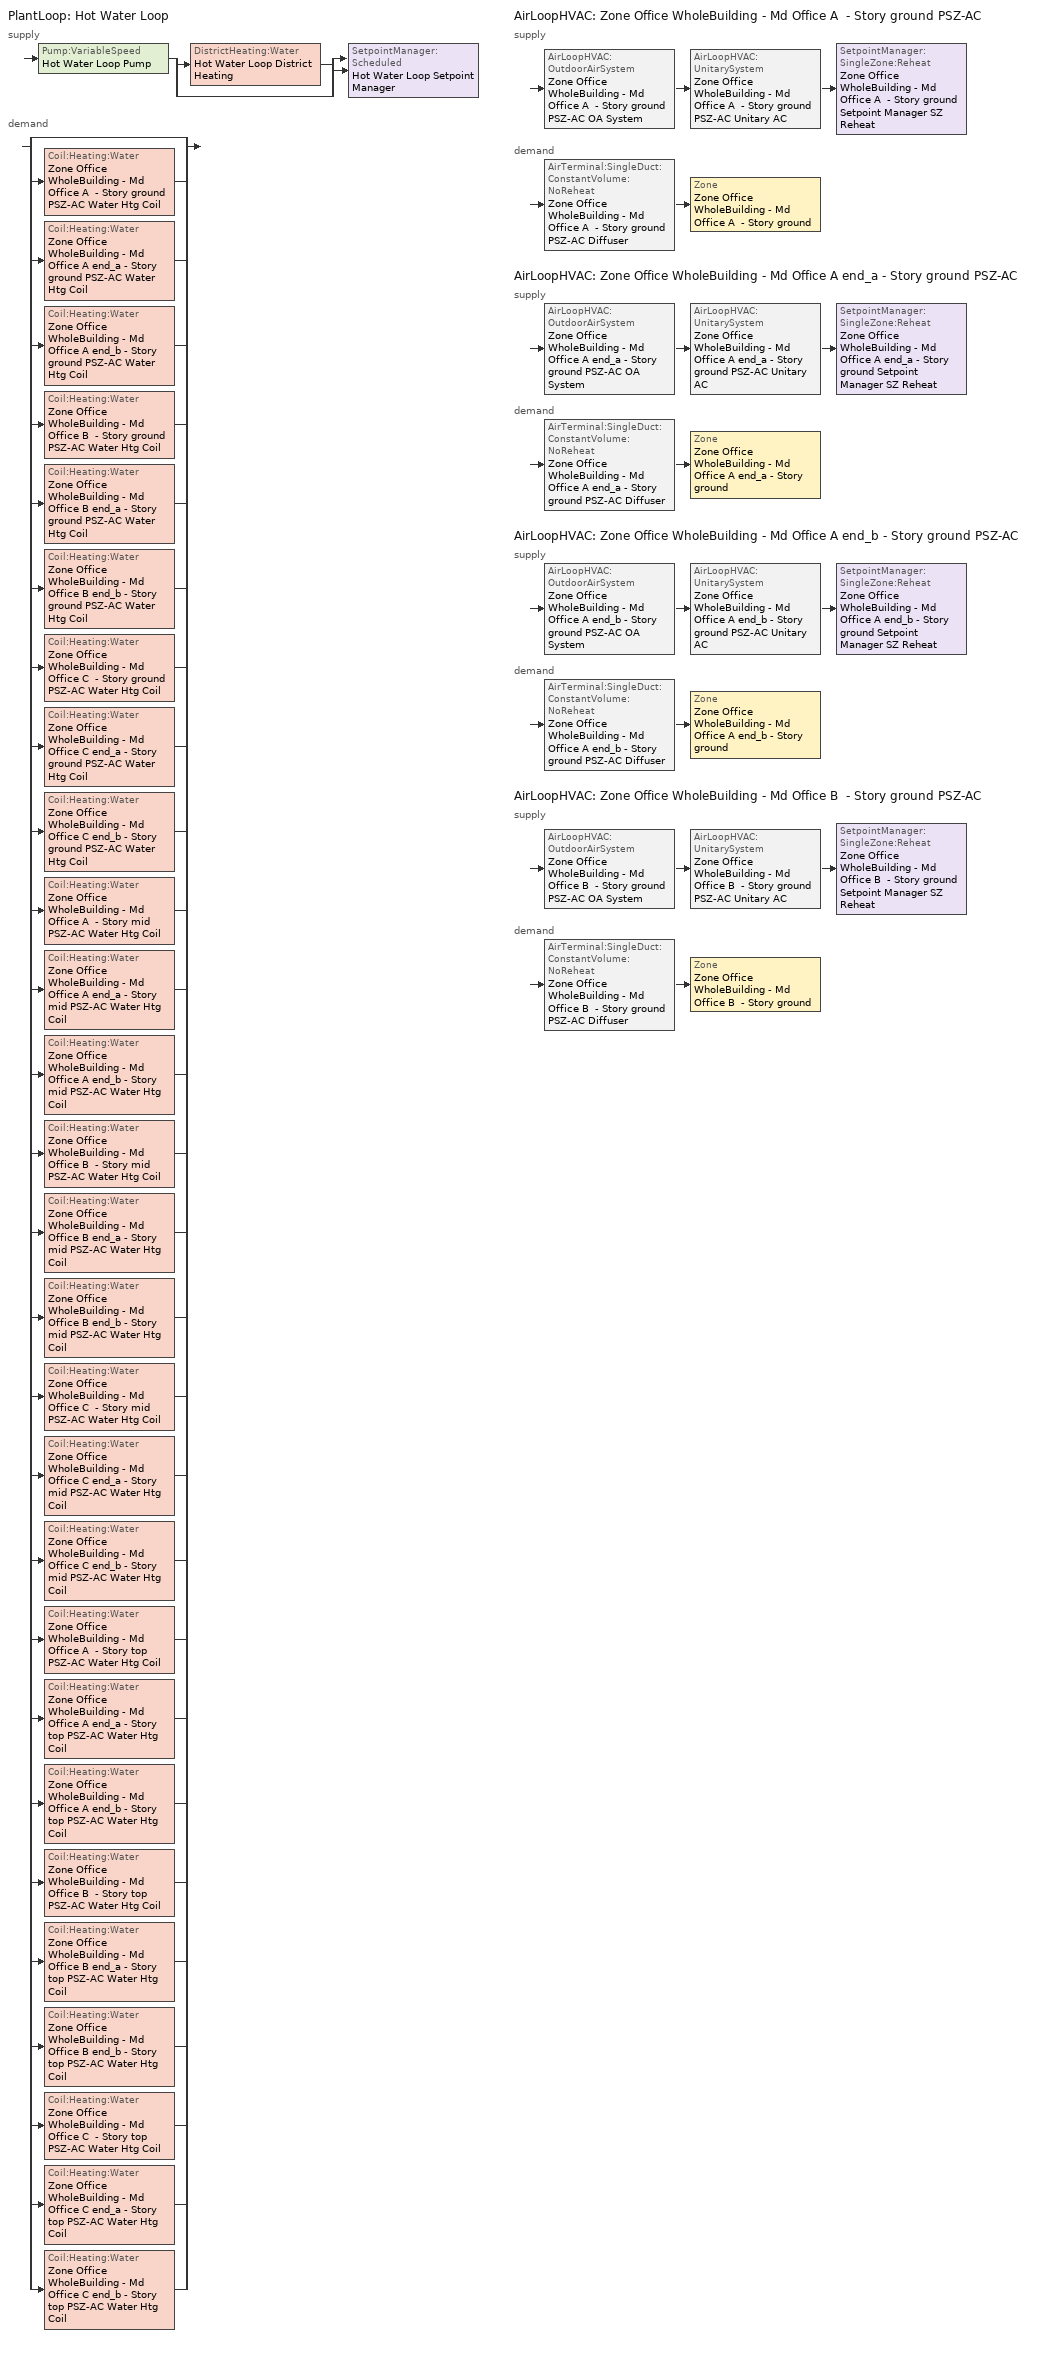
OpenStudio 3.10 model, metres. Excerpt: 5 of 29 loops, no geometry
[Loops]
PlantLoop 'Hot Water Loop'
 supply: Pump:VariableSpeed 'Hot Water Loop Pump' > split
  | DistrictHeating:Water 'Hot Water Loop District Heating'
  | bypass
  join > SetpointManager:Scheduled 'Hot Water Loop Setpoint Manager'
 demand: split
  | bypass
  | Coil:Heating:Water 'Zone Office WholeBuilding - Md Office A  - Story ground PSZ-AC Water Htg Coil'
  | Coil:Heating:Water 'Zone Office WholeBuilding - Md Office A end_a - Story ground PSZ-AC Water Htg Coil'
  | Coil:Heating:Water 'Zone Office WholeBuilding - Md Office A end_b - Story ground PSZ-AC Water Htg Coil'
  | Coil:Heating:Water 'Zone Office WholeBuilding - Md Office B  - Story ground PSZ-AC Water Htg Coil'
  | Coil:Heating:Water 'Zone Office WholeBuilding - Md Office B end_a - Story ground PSZ-AC Water Htg Coil'
  | Coil:Heating:Water 'Zone Office WholeBuilding - Md Office B end_b - Story ground PSZ-AC Water Htg Coil'
  | Coil:Heating:Water 'Zone Office WholeBuilding - Md Office C  - Story ground PSZ-AC Water Htg Coil'
  | Coil:Heating:Water 'Zone Office WholeBuilding - Md Office C end_a - Story ground PSZ-AC Water Htg Coil'
  | Coil:Heating:Water 'Zone Office WholeBuilding - Md Office C end_b - Story ground PSZ-AC Water Htg Coil'
  | Coil:Heating:Water 'Zone Office WholeBuilding - Md Office A  - Story mid PSZ-AC Water Htg Coil'
  | Coil:Heating:Water 'Zone Office WholeBuilding - Md Office A end_a - Story mid PSZ-AC Water Htg Coil'
  | Coil:Heating:Water 'Zone Office WholeBuilding - Md Office A end_b - Story mid PSZ-AC Water Htg Coil'
  | Coil:Heating:Water 'Zone Office WholeBuilding - Md Office B  - Story mid PSZ-AC Water Htg Coil'
  | Coil:Heating:Water 'Zone Office WholeBuilding - Md Office B end_a - Story mid PSZ-AC Water Htg Coil'
  | Coil:Heating:Water 'Zone Office WholeBuilding - Md Office B end_b - Story mid PSZ-AC Water Htg Coil'
  | Coil:Heating:Water 'Zone Office WholeBuilding - Md Office C  - Story mid PSZ-AC Water Htg Coil'
  | Coil:Heating:Water 'Zone Office WholeBuilding - Md Office C end_a - Story mid PSZ-AC Water Htg Coil'
  | Coil:Heating:Water 'Zone Office WholeBuilding - Md Office C end_b - Story mid PSZ-AC Water Htg Coil'
  | Coil:Heating:Water 'Zone Office WholeBuilding - Md Office A  - Story top PSZ-AC Water Htg Coil'
  | Coil:Heating:Water 'Zone Office WholeBuilding - Md Office A end_a - Story top PSZ-AC Water Htg Coil'
  | Coil:Heating:Water 'Zone Office WholeBuilding - Md Office A end_b - Story top PSZ-AC Water Htg Coil'
  | Coil:Heating:Water 'Zone Office WholeBuilding - Md Office B  - Story top PSZ-AC Water Htg Coil'
  | Coil:Heating:Water 'Zone Office WholeBuilding - Md Office B end_a - Story top PSZ-AC Water Htg Coil'
  | Coil:Heating:Water 'Zone Office WholeBuilding - Md Office B end_b - Story top PSZ-AC Water Htg Coil'
  | Coil:Heating:Water 'Zone Office WholeBuilding - Md Office C  - Story top PSZ-AC Water Htg Coil'
  | Coil:Heating:Water 'Zone Office WholeBuilding - Md Office C end_a - Story top PSZ-AC Water Htg Coil'
  | Coil:Heating:Water 'Zone Office WholeBuilding - Md Office C end_b - Story top PSZ-AC Water Htg Coil'
AirLoopHVAC 'Zone Office WholeBuilding - Md Office A  - Story ground PSZ-AC'
 supply: AirLoopHVAC:OutdoorAirSystem 'Zone Office WholeBuilding - Md Office A  - Story ground PSZ-AC OA System' > AirLoopHVAC:UnitarySystem 'Zone Office WholeBuilding - Md Office A  - Story ground PSZ-AC Unitary AC' > SetpointManager:SingleZone:Reheat 'Zone Office WholeBuilding - Md Office A  - Story ground Setpoint Manager SZ Reheat'
 demand: AirTerminal:SingleDuct:ConstantVolume:NoReheat 'Zone Office WholeBuilding - Md Office A  - Story ground PSZ-AC Diffuser' > Zone 'Zone Office WholeBuilding - Md Office A  - Story ground'
AirLoopHVAC 'Zone Office WholeBuilding - Md Office A end_a - Story ground PSZ-AC'
 supply: AirLoopHVAC:OutdoorAirSystem 'Zone Office WholeBuilding - Md Office A end_a - Story ground PSZ-AC OA System' > AirLoopHVAC:UnitarySystem 'Zone Office WholeBuilding - Md Office A end_a - Story ground PSZ-AC Unitary AC' > SetpointManager:SingleZone:Reheat 'Zone Office WholeBuilding - Md Office A end_a - Story ground Setpoint Manager SZ Reheat'
 demand: AirTerminal:SingleDuct:ConstantVolume:NoReheat 'Zone Office WholeBuilding - Md Office A end_a - Story ground PSZ-AC Diffuser' > Zone 'Zone Office WholeBuilding - Md Office A end_a - Story ground'
AirLoopHVAC 'Zone Office WholeBuilding - Md Office A end_b - Story ground PSZ-AC'
 supply: AirLoopHVAC:OutdoorAirSystem 'Zone Office WholeBuilding - Md Office A end_b - Story ground PSZ-AC OA System' > AirLoopHVAC:UnitarySystem 'Zone Office WholeBuilding - Md Office A end_b - Story ground PSZ-AC Unitary AC' > SetpointManager:SingleZone:Reheat 'Zone Office WholeBuilding - Md Office A end_b - Story ground Setpoint Manager SZ Reheat'
 demand: AirTerminal:SingleDuct:ConstantVolume:NoReheat 'Zone Office WholeBuilding - Md Office A end_b - Story ground PSZ-AC Diffuser' > Zone 'Zone Office WholeBuilding - Md Office A end_b - Story ground'
AirLoopHVAC 'Zone Office WholeBuilding - Md Office B  - Story ground PSZ-AC'
 supply: AirLoopHVAC:OutdoorAirSystem 'Zone Office WholeBuilding - Md Office B  - Story ground PSZ-AC OA System' > AirLoopHVAC:UnitarySystem 'Zone Office WholeBuilding - Md Office B  - Story ground PSZ-AC Unitary AC' > SetpointManager:SingleZone:Reheat 'Zone Office WholeBuilding - Md Office B  - Story ground Setpoint Manager SZ Reheat'
 demand: AirTerminal:SingleDuct:ConstantVolume:NoReheat 'Zone Office WholeBuilding - Md Office B  - Story ground PSZ-AC Diffuser' > Zone 'Zone Office WholeBuilding - Md Office B  - Story ground'
[Sizing:Zone] Zone Cooling Design Supply Air Temperature Input Method=SupplyAirTemperature; Zone Cooling Design Supply Air Temperature {C}=12.7778; Zone Cooling Design Supply Air Temperature Difference {deltaC}=11.11; Zone Heating Design Supply Air Temperature Input Method=SupplyAirTemperature; Zone Heating Design Supply Air Temperature {C}=50; Zone Heating Design Supply Air Temperature Difference {deltaC}=11.11; Zone Cooling Design Supply Air Humidity Ratio {kg-H2O/kg-air}=0.0085; Zone Heating Design Supply Air Humidity Ratio {kg-H2O/kg-air}=0.008; Cooling Design Air Flow Method=DesignDay; Heating Design Air Flow Method=DesignDay; Heating Maximum Air Flow Fraction=1; Account for Dedicated Outdoor Air System=No; Dedicated Outdoor Air System Control Strategy=NeutralSupplyAir; Dedicated Outdoor Air Low Setpoint Temperature for Design {C}=autosize; Dedicated Outdoor Air High Setpoint Temperature for Design {C}=autosize; Zone Load Sizing Method=Sensible Load Only No Latent Load; Zone Latent Cooling Design Supply Air Humidity Ratio Input Method=HumidityRatioDifference; Zone Cooling Design Supply Air Humidity Ratio Difference {kgWater/kgDryAir}=0.005; Zone Latent Heating Design Supply Air Humidity Ratio Input Method=HumidityRatioDifference; Zone Humidification Design Supply Air Humidity Ratio Difference {kgWater/kgDryAir}=0.005; Sizing Option=Coincident
Zone Office WholeBuilding - Md Office A end_a - Story ground; Zone Office WholeBuilding - Md Office A  - Story ground; Zone Office WholeBuilding - Md Office B  - Story ground; Zone Office WholeBuilding - Md Office A end_b - Story ground
[Zone equipment]
Zone Office WholeBuilding - Md Office A end_a - Story ground: Zone Office WholeBuilding - Md Office A end_a - Story ground PSZ-AC Diffuser
Zone Office WholeBuilding - Md Office A  - Story ground: Zone Office WholeBuilding - Md Office A  - Story ground PSZ-AC Diffuser
Zone Office WholeBuilding - Md Office B  - Story ground: Zone Office WholeBuilding - Md Office B  - Story ground PSZ-AC Diffuser
Zone Office WholeBuilding - Md Office A end_b - Story ground: Zone Office WholeBuilding - Md Office A end_b - Story ground PSZ-AC Diffuser
[PlantLoop]
Hot Water Loop: Glycol Concentration=0; Minimum Loop Temperature {C}=10; Maximum Loop Flow Rate {m3/s}=0.0106344; Plant Loop Volume {m3}=1.27612; Load Distribution Scheme=Optimal
[Sizing:Plant]
Hot Water Loop: Loop Type=Heating; Design Loop Exit Temperature {C}=82.2222; Loop Design Temperature Difference {deltaC}=11.1111; Sizing Option=NonCoincident; Zone Timesteps in Averaging Window=1; Coincident Sizing Factor Mode=None
[SetpointManager:Scheduled]
Hot Water Loop Setpoint Manager: Control Variable=Temperature; Schedule=Hot Water Loop Temp - 180F; Setpoint Node or NodeList=Hot Water Loop Supply Outlet Node
[Pump:VariableSpeed]
Hot Water Loop Pump: Rated Flow Rate {m3/s}=0.0106344; Rated Pump Head {Pa}=179344; Rated Power Consumption {W}=2794.45; Motor Efficiency=0.875; Coefficient 1 of the Part Load Performance Curve=0; Coefficient 2 of the Part Load Performance Curve=3.2485; Coefficient 3 of the Part Load Performance Curve=-4.7443; Coefficient 4 of the Part Load Performance Curve=2.5294; Pump Control Type=Intermittent; Skin Loss Radiative Fraction=0.5; Design Power Sizing Method=PowerPerFlowPerPressure; Design Electric Power per Unit Flow Rate {W/(m3/s)}=348701.1; Design Shaft Power per Unit Flow Rate per Unit Head {W-s/m3-Pa}=1.28205; Design Minimum Flow Rate Fraction=0
[DistrictHeating:Water]
Hot Water Loop District Heating: Nominal Capacity {W}=495975; Capacity Fraction Schedule=Always On Continuous
[AirLoopHVAC] Design Return Air Flow Fraction of Supply Air Flow=1
Name | Availability Schedule | Design Supply Air Flow Rate {m3/s}
Zone Office WholeBuilding - Md Office A  - Story ground PSZ-AC | Zone Office WholeBuilding - Md Office A  - Story ground PSZ-AC Occ Sch | 0.269893
Zone Office WholeBuilding - Md Office A end_a - Story ground PSZ-AC | Zone Office WholeBuilding - Md Office A end_a - Story ground PSZ-AC Occ Sch | 0.0686313
Zone Office WholeBuilding - Md Office A end_b - Story ground PSZ-AC | Zone Office WholeBuilding - Md Office A end_b - Story ground PSZ-AC Occ Sch | 0.0823983
Zone Office WholeBuilding - Md Office B  - Story ground PSZ-AC | Zone Office WholeBuilding - Md Office B  - Story ground PSZ-AC Occ Sch | 0.660401
[Sizing:System] Type of Load to Size On=Sensible; Central Heating Maximum System Air Flow Ratio=1; Preheat Design Temperature {C}=7.22222; Preheat Design Humidity Ratio {kg-H2O/kg-Air}=0.008; Precool Design Temperature {C}=12.7778; Precool Design Humidity Ratio {kg-H2O/kg-Air}=0.008; Central Cooling Design Supply Air Temperature {C}=12.7778; Central Heating Design Supply Air Temperature {C}=50; Sizing Option=Coincident; 100% Outdoor Air in Cooling=No; 100% Outdoor Air in Heating=No; Central Cooling Design Supply Air Humidity Ratio {kg-H2O/kg-Air}=0.0085; Central Heating Design Supply Air Humidity Ratio {kg-H2O/kg-Air}=0.008; Cooling Design Air Flow Method=DesignDay; Heating Design Air Flow Method=DesignDay; System Outdoor Air Method=ZoneSum; Zone Maximum Outdoor Air Fraction=1; Cooling Supply Air Flow Rate Per Floor Area {m3/s-m2}=0.00996765; Cooling Fraction of Autosized Cooling Supply Air Flow Rate=1; Cooling Supply Air Flow Rate Per Unit Cooling Capacity {m3/s-W}=3.94755e-05; Heating Supply Air Flow Rate Per Floor Area {m3/s-m2}=0.00996765; Heating Fraction of Autosized Heating Supply Air Flow Rate=1; Heating Fraction of Autosized Cooling Supply Air Flow Rate=1; Heating Supply Air Flow Rate Per Unit Heating Capacity {m3/s-W}=3.15882e-05; Cooling Design Capacity Method=CoolingDesignCapacity; Cooling Design Capacity Per Floor Area {W/m2}=234.7; Fraction of Autosized Cooling Design Capacity=1; Heating Design Capacity Method=HeatingDesignCapacity; Heating Design Capacity Per Floor Area {W/m2}=157; Fraction of Autosized Heating Design Capacity=1; Central Cooling Capacity Control Method=OnOff; Occupant Diversity=1
Name | Design Outdoor Air Flow Rate {m3/s} | Cooling Design Capacity {W} | Heating Design Capacity {W}
Zone Office WholeBuilding - Md Office A  - Story ground PSZ-AC | 0.269893 | 3772.98 | 5047.12
Zone Office WholeBuilding - Md Office A end_a - Story ground PSZ-AC | 0.0686313 | 951.88 | 1859.09
Zone Office WholeBuilding - Md Office A end_b - Story ground PSZ-AC | 0.0823983 | 1137.24 | 1860.36
Zone Office WholeBuilding - Md Office B  - Story ground PSZ-AC | 0.660401 | 10336.9 | 15988.63
[SetpointManager:SingleZone:Reheat] Minimum Supply Air Temperature {C}=12.7778; Maximum Supply Air Temperature {C}=50
Name | Control Zone | Setpoint Node or NodeList
Zone Office WholeBuilding - Md Office A  - Story ground Setpoint Manager SZ Reheat | Zone Office WholeBuilding - Md Office A  - Story ground | Zone Office WholeBuilding - Md Office A  - Story ground PSZ-AC Supply Outlet Node
Zone Office WholeBuilding - Md Office A end_a - Story ground Setpoint Manager SZ Reheat | Zone Office WholeBuilding - Md Office A end_a - Story ground | Zone Office WholeBuilding - Md Office A end_a - Story ground PSZ-AC Supply Outlet Node
Zone Office WholeBuilding - Md Office A end_b - Story ground Setpoint Manager SZ Reheat | Zone Office WholeBuilding - Md Office A end_b - Story ground | Zone Office WholeBuilding - Md Office A end_b - Story ground PSZ-AC Supply Outlet Node
Zone Office WholeBuilding - Md Office B  - Story ground Setpoint Manager SZ Reheat | Zone Office WholeBuilding - Md Office B  - Story ground | Zone Office WholeBuilding - Md Office B  - Story ground PSZ-AC Supply Outlet Node
[Coil:Heating:Water] Availability Schedule=Always On Discrete; Rated Inlet Water Temperature {C}=82.2222; Rated Inlet Air Temperature {C}=7.22222; Rated Outlet Water Temperature {C}=71.1111; Rated Outlet Air Temperature {C}=50
Name | U-Factor Times Area Value {W/K} | Maximum Water Flow Rate {m3/s} | Rated Capacity {W}
Zone Office WholeBuilding - Md Office A  - Story ground PSZ-AC Water Htg Coil | 269.104 | 0.000251163 | 11482.9
Zone Office WholeBuilding - Md Office A end_a - Story ground PSZ-AC Water Htg Coil | 67.6313 | 6.27017e-05 | 2866.65
Zone Office WholeBuilding - Md Office A end_b - Story ground PSZ-AC Water Htg Coil | 79.8138 | 7.3284e-05 | 3350.45
Zone Office WholeBuilding - Md Office B  - Story ground PSZ-AC Water Htg Coil | 751.816 | 0.000755364 | 34534.3
Zone Office WholeBuilding - Md Office B end_a - Story ground PSZ-AC Water Htg Coil | 178.755 | 0.000173149 | 7916.16
Zone Office WholeBuilding - Md Office B end_b - Story ground PSZ-AC Water Htg Coil | 275.235 | 0.000256478 | 11725.9
Zone Office WholeBuilding - Md Office C  - Story ground PSZ-AC Water Htg Coil | 244.454 | 0.000229835 | 10507.8
Zone Office WholeBuilding - Md Office C end_a - Story ground PSZ-AC Water Htg Coil | 57.7532 | 5.41422e-05 | 2475.31
Zone Office WholeBuilding - Md Office C end_b - Story ground PSZ-AC Water Htg Coil | 72.1617 | 6.66351e-05 | 3046.48
Zone Office WholeBuilding - Md Office A  - Story mid PSZ-AC Water Htg Coil | 945.102 | 0.000872988 | 39912
Zone Office WholeBuilding - Md Office A end_a - Story mid PSZ-AC Water Htg Coil | 249.609 | 0.000228675 | 10454.7
Zone Office WholeBuilding - Md Office A end_b - Story mid PSZ-AC Water Htg Coil | 290.894 | 0.000264589 | 12096.7
Zone Office WholeBuilding - Md Office B  - Story mid PSZ-AC Water Htg Coil | 2091.66 | 0.00205641 | 94016.5
Zone Office WholeBuilding - Md Office B end_a - Story mid PSZ-AC Water Htg Coil | 606.702 | 0.000580037 | 26518.6
Zone Office WholeBuilding - Md Office B end_b - Story mid PSZ-AC Water Htg Coil | 918.86 | 0.000850204 | 38870.3
Zone Office WholeBuilding - Md Office C  - Story mid PSZ-AC Water Htg Coil | 845.143 | 0.000786239 | 35945.9
Zone Office WholeBuilding - Md Office C end_a - Story mid PSZ-AC Water Htg Coil | 209.27 | 0.000193626 | 8852.37
Zone Office WholeBuilding - Md Office C end_b - Story mid PSZ-AC Water Htg Coil | 259.951 | 0.000237668 | 10865.9
Zone Office WholeBuilding - Md Office A  - Story top PSZ-AC Water Htg Coil | 393.94 | 0.000359518 | 16436.7
Zone Office WholeBuilding - Md Office A end_a - Story top PSZ-AC Water Htg Coil | 104.179 | 9.44656e-05 | 4318.85
Zone Office WholeBuilding - Md Office A end_b - Story top PSZ-AC Water Htg Coil | 121.159 | 0.000109251 | 4994.84
Zone Office WholeBuilding - Md Office B  - Story top PSZ-AC Water Htg Coil | 1000.98 | 0.000946225 | 43260.3
Zone Office WholeBuilding - Md Office B end_a - Story top PSZ-AC Water Htg Coil | 288.457 | 0.000267882 | 12247.3
Zone Office WholeBuilding - Md Office B end_b - Story top PSZ-AC Water Htg Coil | 384.045 | 0.000350912 | 16043.3
Zone Office WholeBuilding - Md Office C  - Story top PSZ-AC Water Htg Coil | 356.796 | 0.000327223 | 14960.3
Zone Office WholeBuilding - Md Office C end_a - Story top PSZ-AC Water Htg Coil | 91.4723 | 8.34077e-05 | 3813.3
Zone Office WholeBuilding - Md Office C end_b - Story top PSZ-AC Water Htg Coil | 113.169 | 0.000102293 | 4676.71
[Controller:WaterCoil] Action=Normal; Controller Convergence Tolerance {deltaC}=0.0001; Minimum Actuated Flow {m3/s}=0
Name | Water Coil
Zone Office WholeBuilding - Md Office A  - Story ground PSZ-AC Water Htg Coil Controller | Zone Office WholeBuilding - Md Office A  - Story ground PSZ-AC Water Htg Coil
Zone Office WholeBuilding - Md Office A end_a - Story ground PSZ-AC Water Htg Coil Controller | Zone Office WholeBuilding - Md Office A end_a - Story ground PSZ-AC Water Htg Coil
Zone Office WholeBuilding - Md Office A end_b - Story ground PSZ-AC Water Htg Coil Controller | Zone Office WholeBuilding - Md Office A end_b - Story ground PSZ-AC Water Htg Coil
Zone Office WholeBuilding - Md Office B  - Story ground PSZ-AC Water Htg Coil Controller | Zone Office WholeBuilding - Md Office B  - Story ground PSZ-AC Water Htg Coil
Zone Office WholeBuilding - Md Office B end_a - Story ground PSZ-AC Water Htg Coil Controller | Zone Office WholeBuilding - Md Office B end_a - Story ground PSZ-AC Water Htg Coil
Zone Office WholeBuilding - Md Office B end_b - Story ground PSZ-AC Water Htg Coil Controller | Zone Office WholeBuilding - Md Office B end_b - Story ground PSZ-AC Water Htg Coil
Zone Office WholeBuilding - Md Office C  - Story ground PSZ-AC Water Htg Coil Controller | Zone Office WholeBuilding - Md Office C  - Story ground PSZ-AC Water Htg Coil
Zone Office WholeBuilding - Md Office C end_a - Story ground PSZ-AC Water Htg Coil Controller | Zone Office WholeBuilding - Md Office C end_a - Story ground PSZ-AC Water Htg Coil
Zone Office WholeBuilding - Md Office C end_b - Story ground PSZ-AC Water Htg Coil Controller | Zone Office WholeBuilding - Md Office C end_b - Story ground PSZ-AC Water Htg Coil
Zone Office WholeBuilding - Md Office A  - Story mid PSZ-AC Water Htg Coil Controller | Zone Office WholeBuilding - Md Office A  - Story mid PSZ-AC Water Htg Coil
Zone Office WholeBuilding - Md Office A end_a - Story mid PSZ-AC Water Htg Coil Controller | Zone Office WholeBuilding - Md Office A end_a - Story mid PSZ-AC Water Htg Coil
Zone Office WholeBuilding - Md Office A end_b - Story mid PSZ-AC Water Htg Coil Controller | Zone Office WholeBuilding - Md Office A end_b - Story mid PSZ-AC Water Htg Coil
Zone Office WholeBuilding - Md Office B  - Story mid PSZ-AC Water Htg Coil Controller | Zone Office WholeBuilding - Md Office B  - Story mid PSZ-AC Water Htg Coil
Zone Office WholeBuilding - Md Office B end_a - Story mid PSZ-AC Water Htg Coil Controller | Zone Office WholeBuilding - Md Office B end_a - Story mid PSZ-AC Water Htg Coil
Zone Office WholeBuilding - Md Office B end_b - Story mid PSZ-AC Water Htg Coil Controller | Zone Office WholeBuilding - Md Office B end_b - Story mid PSZ-AC Water Htg Coil
Zone Office WholeBuilding - Md Office C  - Story mid PSZ-AC Water Htg Coil Controller | Zone Office WholeBuilding - Md Office C  - Story mid PSZ-AC Water Htg Coil
Zone Office WholeBuilding - Md Office C end_a - Story mid PSZ-AC Water Htg Coil Controller | Zone Office WholeBuilding - Md Office C end_a - Story mid PSZ-AC Water Htg Coil
Zone Office WholeBuilding - Md Office C end_b - Story mid PSZ-AC Water Htg Coil Controller | Zone Office WholeBuilding - Md Office C end_b - Story mid PSZ-AC Water Htg Coil
Zone Office WholeBuilding - Md Office A  - Story top PSZ-AC Water Htg Coil Controller | Zone Office WholeBuilding - Md Office A  - Story top PSZ-AC Water Htg Coil
Zone Office WholeBuilding - Md Office A end_a - Story top PSZ-AC Water Htg Coil Controller | Zone Office WholeBuilding - Md Office A end_a - Story top PSZ-AC Water Htg Coil
Zone Office WholeBuilding - Md Office A end_b - Story top PSZ-AC Water Htg Coil Controller | Zone Office WholeBuilding - Md Office A end_b - Story top PSZ-AC Water Htg Coil
Zone Office WholeBuilding - Md Office B  - Story top PSZ-AC Water Htg Coil Controller | Zone Office WholeBuilding - Md Office B  - Story top PSZ-AC Water Htg Coil
Zone Office WholeBuilding - Md Office B end_a - Story top PSZ-AC Water Htg Coil Controller | Zone Office WholeBuilding - Md Office B end_a - Story top PSZ-AC Water Htg Coil
Zone Office WholeBuilding - Md Office B end_b - Story top PSZ-AC Water Htg Coil Controller | Zone Office WholeBuilding - Md Office B end_b - Story top PSZ-AC Water Htg Coil
Zone Office WholeBuilding - Md Office C  - Story top PSZ-AC Water Htg Coil Controller | Zone Office WholeBuilding - Md Office C  - Story top PSZ-AC Water Htg Coil
Zone Office WholeBuilding - Md Office C end_a - Story top PSZ-AC Water Htg Coil Controller | Zone Office WholeBuilding - Md Office C end_a - Story top PSZ-AC Water Htg Coil
Zone Office WholeBuilding - Md Office C end_b - Story top PSZ-AC Water Htg Coil Controller | Zone Office WholeBuilding - Md Office C end_b - Story top PSZ-AC Water Htg Coil
[Coil:Heating:Electric] Availability Schedule=Always On Discrete; Efficiency=1
Name | Nominal Capacity {W}
Zone Office WholeBuilding - Md Office A  - Story ground PSZ-AC Electric Backup Htg Coil | 11482.9
Zone Office WholeBuilding - Md Office A end_a - Story ground PSZ-AC Electric Backup Htg Coil | 2866.65
Zone Office WholeBuilding - Md Office A end_b - Story ground PSZ-AC Electric Backup Htg Coil | 3350.45
Zone Office WholeBuilding - Md Office B  - Story ground PSZ-AC Electric Backup Htg Coil | 34534.3
[Coil:Cooling:DX:SingleSpeed] Availability Schedule=Always On Discrete; Rated Evaporator Fan Power Per Volume Flow Rate 2017 {W/(m3/s)}=773.3; Rated Evaporator Fan Power Per Volume Flow Rate 2023 {W/(m3/s)}=934.4; Total Cooling Capacity Function of Temperature Curve=CoilClgDXQRatio_fTwbToadbSI; Total Cooling Capacity Function of Flow Fraction Curve=CoilClgDXSnglQRatio_fCFMRatio; Energy Input Ratio Function of Temperature Curve=CoilClgDXEIRRatio_fTwbToadbSI; Energy Input Ratio Function of Flow Fraction Curve=CoilClgDXSnglEIRRatio_fCFMRatio; Part Load Fraction Correlation Curve=CoilClgDXEIRRatio_fQFrac; Minimum Outdoor Dry-Bulb Temperature for Compressor Operation {C}=-25; Nominal Time for Condensate Removal to Begin {s}=0; Ratio of Initial Moisture Evaporation Rate and Steady State Latent Capacity=0; Maximum Cycling Rate {cycles/hr}=0; Latent Capacity Time Constant {s}=0; Condenser Type=AirCooled; Evaporative Condenser Effectiveness=0.9; Evaporative Condenser Air Flow Rate {m3/s}=autosize; Evaporative Condenser Pump Rated Power Consumption {W}=autosize; Crankcase Heater Capacity {W}=0; Maximum Outdoor Dry-Bulb Temperature for Crankcase Heater Operation {C}=10; Basin Heater Capacity {W/K}=0; Basin Heater Setpoint Temperature {C}=2
Name | Rated Total Cooling Capacity {W} | Rated Sensible Heat Ratio | Rated COP {W/W} | Rated Air Flow Rate {m3/s}
Zone Office WholeBuilding - Md Office A  - Story ground PSZ-AC 1spd DX AC Clg Coil 22kBtu/hr 12SEER | 5052.06 | 0.800128 | 3.4608 | 0.269893
Zone Office WholeBuilding - Md Office A end_a - Story ground PSZ-AC 1spd DX AC Clg Coil 5kBtu/hr 12SEER | 1260.23 | 0.80044 | 3.4608 | 0.0686313
Zone Office WholeBuilding - Md Office A end_b - Story ground PSZ-AC 1spd DX AC Clg Coil 6kBtu/hr 12SEER | 1488.59 | 0.800879 | 3.4608 | 0.0823983
Zone Office WholeBuilding - Md Office B  - Story ground PSZ-AC 1spd DX AC Clg Coil 77kBtu/hr 10.1EER | 14724.5 | 0.735959 | 3.50002 | 0.660401
[Fan:OnOff] Availability Schedule=Always On Discrete; Pressure Rise {Pa}=622.722; Motor In Airstream Fraction=1
Name | Fan Total Efficiency | Maximum Flow Rate {m3/s} | Motor Efficiency | Fan Power Ratio Function of Speed Ratio Curve | Fan Efficiency Ratio Function of Speed Ratio Curve
Zone Office WholeBuilding - Md Office A  - Story ground PSZ-AC Fan | 0.53625 | 0.269893 | 0.825 | Fan On Off Power Curve | Fan On Off Efficiency Curve
Zone Office WholeBuilding - Md Office A end_a - Story ground PSZ-AC Fan | 0.53625 | 0.0686313 | 0.825 | Fan On Off Power Curve 1 | Fan On Off Efficiency Curve 1
Zone Office WholeBuilding - Md Office A end_b - Story ground PSZ-AC Fan | 0.53625 | 0.0823983 | 0.825 | Fan On Off Power Curve 2 | Fan On Off Efficiency Curve 2
Zone Office WholeBuilding - Md Office B  - Story ground PSZ-AC Fan | 0.546 | 0.660401 | 0.84 | Fan On Off Power Curve 3 | Fan On Off Efficiency Curve 3
[AirLoopHVAC:UnitarySystem] Control Type=Load; Dehumidification Control Type=None; Availability Schedule=Always On Discrete; Fan Placement=DrawThrough; DX Heating Coil Sizing Ratio=1; Use DOAS DX Cooling Coil=No; DOAS DX Cooling Coil Leaving Minimum Air Temperature {C}=2; Latent Load Control=SensibleOnlyLoadControl; Supply Air Flow Rate Method During Cooling Operation=SupplyAirFlowRate; Supply Air Flow Rate Method During Heating Operation=SupplyAirFlowRate; Supply Air Flow Rate Method When No Cooling or Heating is Required=None; No Load Supply Air Flow Rate Control Set To Low Speed=Yes; Maximum Supply Air Temperature {C}=50; Maximum Outdoor Dry-Bulb Temperature for Supplemental Heater Operation {C}=21; Ancilliary On-Cycle Electric Power {W}=0; Ancilliary Off-Cycle Electric Power {W}=0
Name | Controlling Zone or Thermostat Location | Supply Fan | Supply Air Fan Operating Mode Schedule | Heating Coil | Cooling Coil | Supplemental Heating Coil | Supply Air Flow Rate During Cooling Operation {m3/s} | Supply Air Flow Rate During Heating Operation {m3/s}
Zone Office WholeBuilding - Md Office A  - Story ground PSZ-AC Unitary AC | Zone Office WholeBuilding - Md Office A  - Story ground | Zone Office WholeBuilding - Md Office A  - Story ground PSZ-AC Fan | Zone Office WholeBuilding - Md Office A  - Story ground PSZ-AC_night_fancycle_schedule | Zone Office WholeBuilding - Md Office A  - Story ground PSZ-AC Water Htg Coil | Zone Office WholeBuilding - Md Office A  - Story ground PSZ-AC 1spd DX AC Clg Coil 22kBtu/hr 12SEER | Zone Office WholeBuilding - Md Office A  - Story ground PSZ-AC Electric Backup Htg Coil | 0.269893 | 0.269893
Zone Office WholeBuilding - Md Office A end_a - Story ground PSZ-AC Unitary AC | Zone Office WholeBuilding - Md Office A end_a - Story ground | Zone Office WholeBuilding - Md Office A end_a - Story ground PSZ-AC Fan | Zone Office WholeBuilding - Md Office A end_a - Story ground PSZ-AC_night_fancycle_schedule | Zone Office WholeBuilding - Md Office A end_a - Story ground PSZ-AC Water Htg Coil | Zone Office WholeBuilding - Md Office A end_a - Story ground PSZ-AC 1spd DX AC Clg Coil 5kBtu/hr 12SEER | Zone Office WholeBuilding - Md Office A end_a - Story ground PSZ-AC Electric Backup Htg Coil | 0.0686313 | 0.0686313
Zone Office WholeBuilding - Md Office A end_b - Story ground PSZ-AC Unitary AC | Zone Office WholeBuilding - Md Office A end_b - Story ground | Zone Office WholeBuilding - Md Office A end_b - Story ground PSZ-AC Fan | Zone Office WholeBuilding - Md Office A end_b - Story ground PSZ-AC_night_fancycle_schedule | Zone Office WholeBuilding - Md Office A end_b - Story ground PSZ-AC Water Htg Coil | Zone Office WholeBuilding - Md Office A end_b - Story ground PSZ-AC 1spd DX AC Clg Coil 6kBtu/hr 12SEER | Zone Office WholeBuilding - Md Office A end_b - Story ground PSZ-AC Electric Backup Htg Coil | 0.0823983 | 0.0823983
Zone Office WholeBuilding - Md Office B  - Story ground PSZ-AC Unitary AC | Zone Office WholeBuilding - Md Office B  - Story ground | Zone Office WholeBuilding - Md Office B  - Story ground PSZ-AC Fan | Zone Office WholeBuilding - Md Office B  - Story ground PSZ-AC_night_fancycle_schedule | Zone Office WholeBuilding - Md Office B  - Story ground PSZ-AC Water Htg Coil | Zone Office WholeBuilding - Md Office B  - Story ground PSZ-AC 1spd DX AC Clg Coil 77kBtu/hr 10.1EER | Zone Office WholeBuilding - Md Office B  - Story ground PSZ-AC Electric Backup Htg Coil | 0.660401 | 0.660401
[Controller:OutdoorAir] Economizer Control Type=NoEconomizer; Economizer Control Action Type=ModulateFlow; Economizer Maximum Limit Dry-Bulb Temperature {C}=28; Economizer Maximum Limit Enthalpy {J/kg}=64000; Lockout Type=LockoutWithCompressor; Minimum Limit Type=FixedMinimum; High Humidity Control=No; High Humidity Outdoor Air Flow Ratio=1; Control High Indoor Humidity Based on Outdoor Humidity Ratio=Yes; Heat Recovery Bypass Control Type=BypassWhenWithinEconomizerLimits; Economizer Operation Staging=InterlockedWithMechanicalCooling
Name | Minimum Outdoor Air Flow Rate {m3/s} | Maximum Outdoor Air Flow Rate {m3/s} | Minimum Outdoor Air Schedule | Maximum Fraction of Outdoor Air Schedule | Controller Mechanical Ventilation
Zone Office WholeBuilding - Md Office A  - Story ground PSZ-AC OA System Controller | 0.0466638 | 0.269893 | Zone Office WholeBuilding - Md Office A  - Story ground PSZ-AC_night_novent_schedule | ems_Zone_Office_WholeBuilding___Md_Office_A____Story_ground_PSZ_AC_maxOASch | Controller Mechanical Ventilation 1
Zone Office WholeBuilding - Md Office A end_a - Story ground PSZ-AC OA System Controller | 0.0106188 | 0.0686313 | Zone Office WholeBuilding - Md Office A end_a - Story ground PSZ-AC_night_novent_schedule | ems_Zone_Office_WholeBuilding___Md_Office_A_end_a___Story_ground_PSZ_AC_maxOASch | Controller Mechanical Ventilation 2
Zone Office WholeBuilding - Md Office A end_b - Story ground PSZ-AC OA System Controller | 0.0106188 | 0.0823983 | Zone Office WholeBuilding - Md Office A end_b - Story ground PSZ-AC_night_novent_schedule | ems_Zone_Office_WholeBuilding___Md_Office_A_end_b___Story_ground_PSZ_AC_maxOASch | Controller Mechanical Ventilation 3
Zone Office WholeBuilding - Md Office B  - Story ground PSZ-AC OA System Controller | 0.205061 | 0.660401 | Zone Office WholeBuilding - Md Office B  - Story ground PSZ-AC_night_novent_schedule | ems_Zone_Office_WholeBuilding___Md_Office_B____Story_ground_PSZ_AC_maxOASch | Controller Mechanical Ventilation 4
[Controller:MechanicalVentilation] Availability Schedule=Always On Discrete
Controller Mechanical Ventilation 1; Controller Mechanical Ventilation 2; Controller Mechanical Ventilation 3; Controller Mechanical Ventilation 4
[AirLoopHVAC:OutdoorAirSystem]
Name | Controller
Zone Office WholeBuilding - Md Office A  - Story ground PSZ-AC OA System | Zone Office WholeBuilding - Md Office A  - Story ground PSZ-AC OA System Controller
Zone Office WholeBuilding - Md Office A end_a - Story ground PSZ-AC OA System | Zone Office WholeBuilding - Md Office A end_a - Story ground PSZ-AC OA System Controller
Zone Office WholeBuilding - Md Office A end_b - Story ground PSZ-AC OA System | Zone Office WholeBuilding - Md Office A end_b - Story ground PSZ-AC OA System Controller
Zone Office WholeBuilding - Md Office B  - Story ground PSZ-AC OA System | Zone Office WholeBuilding - Md Office B  - Story ground PSZ-AC OA System Controller
[AirTerminal:SingleDuct:ConstantVolume:NoReheat] Availability Schedule=Always On Discrete
Name | Maximum Air Flow Rate {m3/s}
Zone Office WholeBuilding - Md Office A  - Story ground PSZ-AC Diffuser | 0.269893
Zone Office WholeBuilding - Md Office A end_a - Story ground PSZ-AC Diffuser | 0.0686313
Zone Office WholeBuilding - Md Office A end_b - Story ground PSZ-AC Diffuser | 0.0823983
Zone Office WholeBuilding - Md Office B  - Story ground PSZ-AC Diffuser | 0.660401
[Schedule:Ruleset]
Name | Default Day Schedule | Summer Design Day Schedule | Winter Design Day Schedule
Hot Water Loop Temp - 180F | Hot Water Loop Temp - 180F Default
Zone Office WholeBuilding - Md Office A  - Story ground PSZ-AC Occ Sch | Zone Office WholeBuilding - Md Office A  - Story ground PSZ-AC Occ Sch Default | Zone Office WholeBuilding - Md Office A  - Story ground PSZ-AC Occ Sch Summer Design Day | Zone Office WholeBuilding - Md Office A  - Story ground PSZ-AC Occ Sch Winter Design Day
ems_Zone_Office_WholeBuilding___Md_Office_A____Story_ground_PSZ_AC_maxOASch | ems_Zone_Office_WholeBuilding___Md_Office_A____Story_ground_PSZ_AC_maxOASch_Default
Zone Office WholeBuilding - Md Office A end_a - Story ground PSZ-AC Occ Sch | Zone Office WholeBuilding - Md Office A end_a - Story ground PSZ-AC Occ Sch Default | Zone Office WholeBuilding - Md Office A end_a - Story ground PSZ-AC Occ Sch Summer Design Day | Zone Office WholeBuilding - Md Office A end_a - Story ground PSZ-AC Occ Sch Winter Design Day
ems_Zone_Office_WholeBuilding___Md_Office_A_end_a___Story_ground_PSZ_AC_maxOASch | ems_Zone_Office_WholeBuilding___Md_Office_A_end_a___Story_ground_PSZ_AC_maxOASch_Default
Zone Office WholeBuilding - Md Office A end_b - Story ground PSZ-AC Occ Sch | Zone Office WholeBuilding - Md Office A end_b - Story ground PSZ-AC Occ Sch Default | Zone Office WholeBuilding - Md Office A end_b - Story ground PSZ-AC Occ Sch Summer Design Day | Zone Office WholeBuilding - Md Office A end_b - Story ground PSZ-AC Occ Sch Winter Design Day
ems_Zone_Office_WholeBuilding___Md_Office_A_end_b___Story_ground_PSZ_AC_maxOASch | ems_Zone_Office_WholeBuilding___Md_Office_A_end_b___Story_ground_PSZ_AC_maxOASch_Default
Zone Office WholeBuilding - Md Office B  - Story ground PSZ-AC Occ Sch | Zone Office WholeBuilding - Md Office B  - Story ground PSZ-AC Occ Sch Default | Zone Office WholeBuilding - Md Office B  - Story ground PSZ-AC Occ Sch Summer Design Day | Zone Office WholeBuilding - Md Office B  - Story ground PSZ-AC Occ Sch Winter Design Day
ems_Zone_Office_WholeBuilding___Md_Office_B____Story_ground_PSZ_AC_maxOASch | ems_Zone_Office_WholeBuilding___Md_Office_B____Story_ground_PSZ_AC_maxOASch_Default
Zone Office WholeBuilding - Md Office A  - Story ground PSZ-AC_night_novent_schedule | Zone Office WholeBuilding - Md Office A  - Story ground PSZ-AC Occ Sch Default 2 | Zone Office WholeBuilding - Md Office A  - Story ground PSZ-AC Occ Sch Summer Design Day 2 | Zone Office WholeBuilding - Md Office A  - Story ground PSZ-AC Occ Sch Winter Design Day 2
Zone Office WholeBuilding - Md Office A  - Story ground PSZ-AC_night_fancycle_schedule | Zone Office WholeBuilding - Md Office A  - Story ground PSZ-AC Occ Sch Default 3 | Zone Office WholeBuilding - Md Office A  - Story ground PSZ-AC Occ Sch Summer Design Day 3 | Zone Office WholeBuilding - Md Office A  - Story ground PSZ-AC Occ Sch Winter Design Day 3
Zone Office WholeBuilding - Md Office A end_a - Story ground PSZ-AC_night_novent_schedule | Zone Office WholeBuilding - Md Office A end_a - Story ground PSZ-AC Occ Sch Default 2 | Zone Office WholeBuilding - Md Office A end_a - Story ground PSZ-AC Occ Sch Summer Design Day 2 | Zone Office WholeBuilding - Md Office A end_a - Story ground PSZ-AC Occ Sch Winter Design Day 2
Zone Office WholeBuilding - Md Office A end_a - Story ground PSZ-AC_night_fancycle_schedule | Zone Office WholeBuilding - Md Office A end_a - Story ground PSZ-AC Occ Sch Default 3 | Zone Office WholeBuilding - Md Office A end_a - Story ground PSZ-AC Occ Sch Summer Design Day 3 | Zone Office WholeBuilding - Md Office A end_a - Story ground PSZ-AC Occ Sch Winter Design Day 3
Zone Office WholeBuilding - Md Office A end_b - Story ground PSZ-AC_night_novent_schedule | Zone Office WholeBuilding - Md Office A end_b - Story ground PSZ-AC Occ Sch Default 2 | Zone Office WholeBuilding - Md Office A end_b - Story ground PSZ-AC Occ Sch Summer Design Day 2 | Zone Office WholeBuilding - Md Office A end_b - Story ground PSZ-AC Occ Sch Winter Design Day 2
Zone Office WholeBuilding - Md Office A end_b - Story ground PSZ-AC_night_fancycle_schedule | Zone Office WholeBuilding - Md Office A end_b - Story ground PSZ-AC Occ Sch Default 3 | Zone Office WholeBuilding - Md Office A end_b - Story ground PSZ-AC Occ Sch Summer Design Day 3 | Zone Office WholeBuilding - Md Office A end_b - Story ground PSZ-AC Occ Sch Winter Design Day 3
Zone Office WholeBuilding - Md Office B  - Story ground PSZ-AC_night_novent_schedule | Zone Office WholeBuilding - Md Office B  - Story ground PSZ-AC Occ Sch Default 2 | Zone Office WholeBuilding - Md Office B  - Story ground PSZ-AC Occ Sch Summer Design Day 2 | Zone Office WholeBuilding - Md Office B  - Story ground PSZ-AC Occ Sch Winter Design Day 2
Zone Office WholeBuilding - Md Office B  - Story ground PSZ-AC_night_fancycle_schedule | Zone Office WholeBuilding - Md Office B  - Story ground PSZ-AC Occ Sch Default 3 | Zone Office WholeBuilding - Md Office B  - Story ground PSZ-AC Occ Sch Summer Design Day 3 | Zone Office WholeBuilding - Md Office B  - Story ground PSZ-AC Occ Sch Winter Design Day 3
[Schedule:Day]
Hot Water Loop Temp - 180F Default: 24, 0, 82.2222
Zone Office WholeBuilding - Md Office A  - Story ground PSZ-AC Occ Sch Default; Zone Office WholeBuilding - Md Office A end_a - Story ground PSZ-AC Occ Sch Default; Zone Office WholeBuilding - Md Office A end_b - Story ground PSZ-AC Occ Sch Default; Zone Office WholeBuilding - Md Office B  - Story ground PSZ-AC Occ Sch Default; Zone Office WholeBuilding - Md Office A  - Story ground PSZ-AC Occ Sch Default 2; Zone Office WholeBuilding - Md Office A  - Story ground PSZ-AC Occ Sch Default 3; Zone Office WholeBuilding - Md Office A end_a - Story ground PSZ-AC Occ Sch Default 2; Zone Office WholeBuilding - Md Office A end_a - Story ground PSZ-AC Occ Sch Default 3; Zone Office WholeBuilding - Md Office A end_b - Story ground PSZ-AC Occ Sch Default 2; Zone Office WholeBuilding - Md Office A end_b - Story ground PSZ-AC Occ Sch Default 3; Zone Office WholeBuilding - Md Office B  - Story ground PSZ-AC Occ Sch Default 2; Zone Office WholeBuilding - Md Office B  - Story ground PSZ-AC Occ Sch Default 3: 6, 0, 0, 16, 0, 1, 24, 0, 0
Zone Office WholeBuilding - Md Office A  - Story ground PSZ-AC Occ Sch Winter Design Day; Zone Office WholeBuilding - Md Office A  - Story ground PSZ-AC Occ Sch Summer Design Day; Zone Office WholeBuilding - Md Office A end_a - Story ground PSZ-AC Occ Sch Winter Design Day; Zone Office WholeBuilding - Md Office A end_a - Story ground PSZ-AC Occ Sch Summer Design Day; Zone Office WholeBuilding - Md Office A end_b - Story ground PSZ-AC Occ Sch Winter Design Day; Zone Office WholeBuilding - Md Office A end_b - Story ground PSZ-AC Occ Sch Summer Design Day; Zone Office WholeBuilding - Md Office B  - Story ground PSZ-AC Occ Sch Winter Design Day; Zone Office WholeBuilding - Md Office B  - Story ground PSZ-AC Occ Sch Summer Design Day; Zone Office WholeBuilding - Md Office A  - Story ground PSZ-AC Occ Sch Summer Design Day 2; Zone Office WholeBuilding - Md Office A  - Story ground PSZ-AC Occ Sch Winter Design Day 2; Zone Office WholeBuilding - Md Office A  - Story ground PSZ-AC Occ Sch Summer Design Day 3; Zone Office WholeBuilding - Md Office A  - Story ground PSZ-AC Occ Sch Winter Design Day 3; Zone Office WholeBuilding - Md Office A end_a - Story ground PSZ-AC Occ Sch Summer Design Day 2; Zone Office WholeBuilding - Md Office A end_a - Story ground PSZ-AC Occ Sch Winter Design Day 2; Zone Office WholeBuilding - Md Office A end_a - Story ground PSZ-AC Occ Sch Summer Design Day 3; Zone Office WholeBuilding - Md Office A end_a - Story ground PSZ-AC Occ Sch Winter Design Day 3; Zone Office WholeBuilding - Md Office A end_b - Story ground PSZ-AC Occ Sch Summer Design Day 2; Zone Office WholeBuilding - Md Office A end_b - Story ground PSZ-AC Occ Sch Winter Design Day 2; Zone Office WholeBuilding - Md Office A end_b - Story ground PSZ-AC Occ Sch Summer Design Day 3; Zone Office WholeBuilding - Md Office A end_b - Story ground PSZ-AC Occ Sch Winter Design Day 3; Zone Office WholeBuilding - Md Office B  - Story ground PSZ-AC Occ Sch Summer Design Day 2; Zone Office WholeBuilding - Md Office B  - Story ground PSZ-AC Occ Sch Winter Design Day 2; Zone Office WholeBuilding - Md Office B  - Story ground PSZ-AC Occ Sch Summer Design Day 3; Zone Office WholeBuilding - Md Office B  - Story ground PSZ-AC Occ Sch Winter Design Day 3: 24, 0, 1
Schedule Day 30; Schedule Day 36; Schedule Day 42; Schedule Day 48; Schedule Day 91; Schedule Day 93; Schedule Day 109; Schedule Day 111; Schedule Day 127; Schedule Day 129; Schedule Day 145; Schedule Day 147: 10, 0, 0, 15, 0, 1, 24, 0, 0
Schedule Day 31; Schedule Day 37; Schedule Day 43; Schedule Day 49; Schedule Day 90; Schedule Day 92; Schedule Day 108; Schedule Day 110; Schedule Day 126; Schedule Day 128; Schedule Day 144; Schedule Day 146: 24, 0, 0
ems_Zone_Office_WholeBuilding___Md_Office_A____Story_ground_PSZ_AC_maxOASch_Default; ems_Zone_Office_WholeBuilding___Md_Office_A_end_a___Story_ground_PSZ_AC_maxOASch_Default; ems_Zone_Office_WholeBuilding___Md_Office_A_end_b___Story_ground_PSZ_AC_maxOASch_Default; ems_Zone_Office_WholeBuilding___Md_Office_B____Story_ground_PSZ_AC_maxOASch_Default: 24, 0, 0.7
[Schedule:Rule] Date Specification Type=DateRange; Start Month=1; End Month=12
Name | Schedule Ruleset | Rule Order | Day Schedule | Apply Saturday | Start Day | End Day | Apply Sunday
Schedule Rule 18 | Zone Office WholeBuilding - Md Office A  - Story ground PSZ-AC Occ Sch | 1 | Schedule Day 30 | Yes | 6 | 29
Schedule Rule 27 | Zone Office WholeBuilding - Md Office A  - Story ground PSZ-AC Occ Sch | 0 | Schedule Day 31 |  | 7 | 30 | Yes
Schedule Rule 32 | Zone Office WholeBuilding - Md Office A end_a - Story ground PSZ-AC Occ Sch | 1 | Schedule Day 36 | Yes | 6 | 29
Schedule Rule 33 | Zone Office WholeBuilding - Md Office A end_a - Story ground PSZ-AC Occ Sch | 0 | Schedule Day 37 |  | 7 | 30 | Yes
Schedule Rule 38 | Zone Office WholeBuilding - Md Office A end_b - Story ground PSZ-AC Occ Sch | 1 | Schedule Day 42 | Yes | 6 | 29
Schedule Rule 39 | Zone Office WholeBuilding - Md Office A end_b - Story ground PSZ-AC Occ Sch | 0 | Schedule Day 43 |  | 7 | 30 | Yes
Schedule Rule 44 | Zone Office WholeBuilding - Md Office B  - Story ground PSZ-AC Occ Sch | 1 | Schedule Day 48 | Yes | 6 | 29
Schedule Rule 45 | Zone Office WholeBuilding - Md Office B  - Story ground PSZ-AC Occ Sch | 0 | Schedule Day 49 |  | 7 | 30 | Yes
Schedule Rule 88 | Zone Office WholeBuilding - Md Office A  - Story ground PSZ-AC_night_novent_schedule | 0 | Schedule Day 90 |  | 7 | 30 | Yes
Schedule Rule 89 | Zone Office WholeBuilding - Md Office A  - Story ground PSZ-AC_night_novent_schedule | 1 | Schedule Day 91 | Yes | 6 | 29
Schedule Rule 90 | Zone Office WholeBuilding - Md Office A  - Story ground PSZ-AC_night_fancycle_schedule | 0 | Schedule Day 92 |  | 7 | 30 | Yes
Schedule Rule 91 | Zone Office WholeBuilding - Md Office A  - Story ground PSZ-AC_night_fancycle_schedule | 1 | Schedule Day 93 | Yes | 6 | 29
Schedule Rule 106 | Zone Office WholeBuilding - Md Office A end_a - Story ground PSZ-AC_night_novent_schedule | 0 | Schedule Day 108 |  | 7 | 30 | Yes
Schedule Rule 107 | Zone Office WholeBuilding - Md Office A end_a - Story ground PSZ-AC_night_novent_schedule | 1 | Schedule Day 109 | Yes | 6 | 29
Schedule Rule 108 | Zone Office WholeBuilding - Md Office A end_a - Story ground PSZ-AC_night_fancycle_schedule | 0 | Schedule Day 110 |  | 7 | 30 | Yes
Schedule Rule 109 | Zone Office WholeBuilding - Md Office A end_a - Story ground PSZ-AC_night_fancycle_schedule | 1 | Schedule Day 111 | Yes | 6 | 29
Schedule Rule 124 | Zone Office WholeBuilding - Md Office A end_b - Story ground PSZ-AC_night_novent_schedule | 0 | Schedule Day 126 |  | 7 | 30 | Yes
Schedule Rule 125 | Zone Office WholeBuilding - Md Office A end_b - Story ground PSZ-AC_night_novent_schedule | 1 | Schedule Day 127 | Yes | 6 | 29
Schedule Rule 126 | Zone Office WholeBuilding - Md Office A end_b - Story ground PSZ-AC_night_fancycle_schedule | 0 | Schedule Day 128 |  | 7 | 30 | Yes
Schedule Rule 127 | Zone Office WholeBuilding - Md Office A end_b - Story ground PSZ-AC_night_fancycle_schedule | 1 | Schedule Day 129 | Yes | 6 | 29
Schedule Rule 142 | Zone Office WholeBuilding - Md Office B  - Story ground PSZ-AC_night_novent_schedule | 0 | Schedule Day 144 |  | 7 | 30 | Yes
Schedule Rule 143 | Zone Office WholeBuilding - Md Office B  - Story ground PSZ-AC_night_novent_schedule | 1 | Schedule Day 145 | Yes | 6 | 29
Schedule Rule 144 | Zone Office WholeBuilding - Md Office B  - Story ground PSZ-AC_night_fancycle_schedule | 0 | Schedule Day 146 |  | 7 | 30 | Yes
Schedule Rule 145 | Zone Office WholeBuilding - Md Office B  - Story ground PSZ-AC_night_fancycle_schedule | 1 | Schedule Day 147 | Yes | 6 | 29
[Schedule:Constant] Value=1
Always On Discrete; Always On Continuous
[Curve:Exponent] Coefficient1 Constant=1; Coefficient2 Constant=0; Coefficient3 Constant=0; Minimum Value of x=0; Maximum Value of x=1
Fan On Off Power Curve; Fan On Off Power Curve 1; Fan On Off Power Curve 2; Fan On Off Power Curve 3
[Curve:Cubic] Maximum Value of x=1
Name | Coefficient1 Constant | Coefficient2 x | Coefficient3 x**2 | Coefficient4 x**3 | Minimum Value of x
Fan On Off Efficiency Curve; Fan On Off Efficiency Curve 1; Fan On Off Efficiency Curve 2; Fan On Off Efficiency Curve 3 | 1 | 0 | 0 | 0 | 0
CoilClgDXEIRRatio_fQFrac | 0 | 5.1091 | -8.5515 | 4.4744 | 0.7
[Curve:Biquadratic] Minimum Value of x=13.89; Maximum Value of x=25; Minimum Value of y=23.89; Maximum Value of y=46.11; Minimum Curve Output=0.77
Name | Coefficient1 Constant | Coefficient2 x | Coefficient3 x**2 | Coefficient4 y | Coefficient5 y**2 | Coefficient6 x*y | Maximum Curve Output
CoilClgDXQRatio_fTwbToadbSI | 0.86779 | 0.014245 | 0.000554 | -0.007569 | 3.2e-05 | -0.000191 | 1.29
CoilClgDXEIRRatio_fTwbToadbSI | 0.116709 | 0.028458 | -0.000411 | 0.021422 | 0.000162 | -0.00068 | 1.33
[Curve:Quadratic]
Name | Coefficient1 Constant | Coefficient2 x | Coefficient3 x**2 | Minimum Value of x | Maximum Value of x
CoilClgDXSnglQRatio_fCFMRatio | 0.8 | 0.2 | 0 | 0.5 | 1.5
CoilClgDXSnglEIRRatio_fCFMRatio | 1.156 | -0.1816 | 0.0256 | 0 | 1
